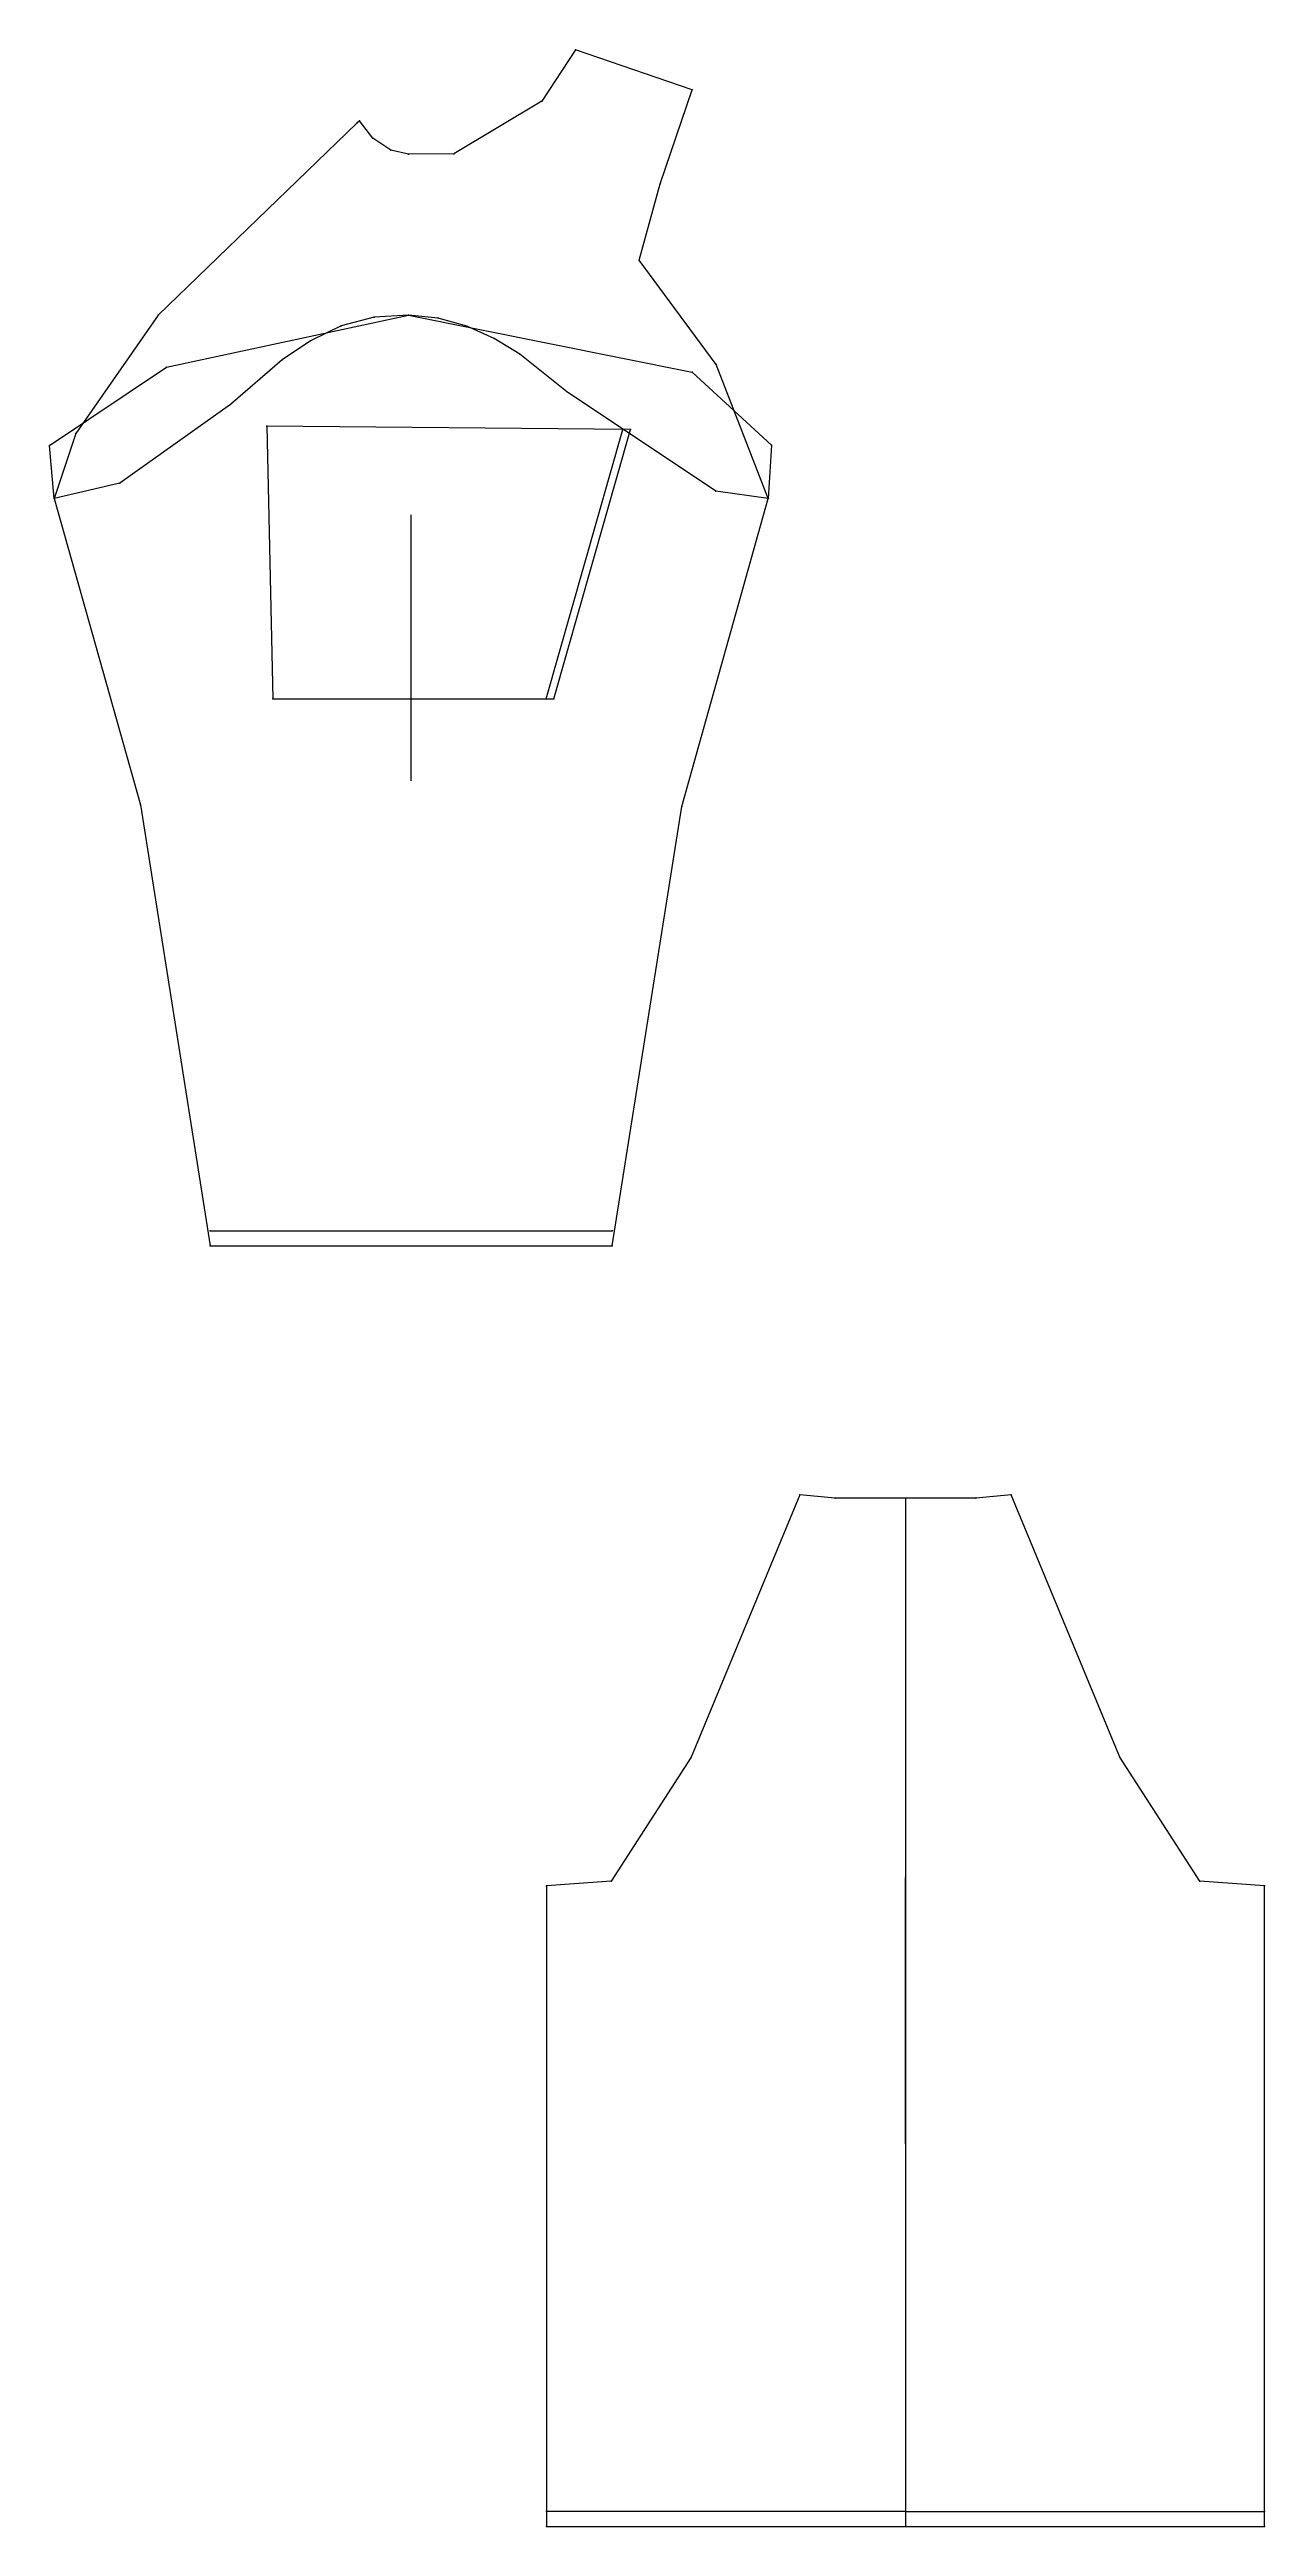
# Model space of a CAD drawing. Extents: x -1240 to 1049, y 0 to 2611.
# Drawn here: x -1240 to -418, y 937 to 2611 of the extents above; entities that cross this region are included whole.
import ezdxf

# ---------------------------------------------------------------- set-up
doc = ezdxf.new("R2010")
doc.units = 0

# ---------------------------------------------------------------- blocks, each defined once
blk = doc.blocks.new('Pattern_4621378_M')
at = {"layer": '1'}
blk.add_lwpolyline([(-1030.748291, 2563.084229), (-1032.559326, 2561.427002), (-1166.982178, 2431.68457), (-1222.623535, 2351.612061), (-1237.190308, 2307.742676), (-1178.894043, 2100.724609), (-1131.668457, 1802.529785), (-859.86377, 1802.529785), (-812.830017, 2099.443359), (-754.341797, 2307.742676), (-789.548096, 2398.205811), (-841.566223, 2468.907715), (-827.376404, 2520.450439), (-805.72998, 2584.091064), (-884.781433, 2610.979248), (-907.578979, 2576.418945), (-966.95575, 2540.800537), (-997.614502, 2540.508545), (-1009.47937, 2543.269043), (-1021.780823, 2551.303955)], close=True, dxfattribs=at)
at = {"layer": '14'}
blk.add_lwpolyline([(-1030.748291, 2563.084229), (-1032.559326, 2561.427002), (-1166.982178, 2431.68457), (-1222.623535, 2351.612061), (-1237.190308, 2307.742676), (-1178.894043, 2100.724609), (-1131.668457, 1802.529785), (-859.86377, 1802.529785), (-812.830017, 2099.443359), (-754.341797, 2307.742676), (-789.548096, 2398.205811), (-841.566223, 2468.907715), (-827.376404, 2520.450439), (-805.72998, 2584.091064), (-884.781433, 2610.979248), (-907.578979, 2576.418945), (-966.95575, 2540.800537), (-997.614502, 2540.508545), (-1009.47937, 2543.269043), (-1021.780823, 2551.303955)], close=True, dxfattribs=at)
at = {"layer": '2'}
for p in [(-884.781433, 2610.979248), (-884.781433, 2610.979248), (-884.781433, 2610.979248), (-884.781433, 2610.979248), (-805.72998, 2584.091064), (-805.72998, 2584.091064), (-805.72998, 2584.091064), (-805.72998, 2584.091064), (-1030.748291, 2563.084229), (-1030.748291, 2563.084229), (-1030.748291, 2563.084229), (-1030.748291, 2563.084229), (-827.376404, 2520.450439), (-827.376404, 2520.450439), (-827.376404, 2520.450439), (-827.376404, 2520.450439), (-997.716431, 2431.68457), (-997.716431, 2431.68457), (-997.716309, 2431.68457), (-997.716309, 2431.68457), (-997.716309, 2431.68457), (-997.716309, 2431.68457), (-997.716248, 2431.68457), (-997.716248, 2431.68457), (-1093.315796, 2356.602295), (-1093.315796, 2356.602295), (-852.800354, 2354.454346), (-852.800354, 2354.454346), (-847.615723, 2354.407959), (-847.615723, 2354.407959), (-1237.19043, 2307.742676), (-1237.19043, 2307.742676), (-1237.190308, 2307.74292), (-1237.190308, 2307.74292), (-1237.190308, 2307.742676), (-1237.190308, 2307.742676), (-1237.190308, 2307.742676), (-1237.190308, 2307.742676), (-754.341858, 2307.742676), (-754.341858, 2307.742676), (-754.341797, 2307.742676), (-754.341797, 2307.742676), (-754.341797, 2307.742676), (-754.341797, 2307.742676), (-754.341797, 2307.742676), (-754.341797, 2307.742676), (-1089.477051, 2172.320801), (-1089.477051, 2172.320801), (-904.534363, 2172.320801), (-904.534363, 2172.320801), (-899.336548, 2172.320801), (-899.336548, 2172.320801), (-1131.668457, 1812.529785), (-1131.668457, 1812.529785), (-859.86377, 1812.529785), (-859.86377, 1812.529785), (-1131.668457, 1802.529785), (-1131.668457, 1802.529785), (-1131.668457, 1802.529785), (-1131.668457, 1802.529785), (-859.86377, 1802.529785), (-859.86377, 1802.529785), (-859.86377, 1802.529785), (-859.86377, 1802.529785)]:
    blk.add_point(p, dxfattribs=at)
at = {"layer": '3'}
for p in [(-907.578979, 2576.418945), (-907.578979, 2576.418945), (-907.578979, 2576.418945), (-907.578979, 2576.418945), (-1032.559326, 2561.427002), (-1032.559326, 2561.427002), (-1032.559326, 2561.427002), (-1032.559326, 2561.427002), (-1021.780823, 2551.303955), (-1021.780823, 2551.303955), (-1021.780823, 2551.303955), (-1021.780823, 2551.303955), (-1009.47937, 2543.269043), (-1009.47937, 2543.269043), (-1009.47937, 2543.269043), (-1009.47937, 2543.269043), (-997.614502, 2540.508545), (-997.614502, 2540.508545), (-997.614502, 2540.508545), (-997.614502, 2540.508545), (-966.95575, 2540.800537), (-966.95575, 2540.800537), (-966.95575, 2540.800537), (-966.95575, 2540.800537), (-841.566223, 2468.907715), (-841.566223, 2468.907715), (-841.566223, 2468.907715), (-841.566223, 2468.907715), (-1166.982178, 2431.68457), (-1166.982178, 2431.68457), (-1166.982178, 2431.68457), (-1166.982178, 2431.68457), (-1020.738159, 2430.218506), (-1020.738159, 2430.218506), (-977.597595, 2429.562988), (-977.597595, 2429.562988), (-1063.837158, 2414.391846), (-1063.837158, 2414.391846), (-1043.059082, 2424.418457), (-1043.059082, 2424.418457), (-958.083374, 2424.232422), (-958.083374, 2424.232422), (-939.665649, 2415.852783), (-939.665649, 2415.852783), (-1161.328979, 2396.407471), (-1161.328979, 2396.407471), (-1082.958008, 2401.456299), (-1082.958008, 2401.456299), (-922.439453, 2405.226562), (-922.439453, 2405.226562), (-789.548096, 2398.205811), (-789.548096, 2398.205811), (-789.548096, 2398.205811), (-789.548096, 2398.205811), (-890.677307, 2380.128662), (-890.677307, 2380.128662), (-805.78186, 2393.059814), (-805.78186, 2393.059814), (-1117.949585, 2371.3125), (-1117.949585, 2371.3125), (-1222.623535, 2351.612061), (-1222.623535, 2351.612061), (-1222.623535, 2351.612061), (-1222.623535, 2351.612061), (-1240.366699, 2343.515381), (-1240.366699, 2343.515381), (-752.219116, 2343.873047), (-752.219116, 2343.873047), (-1192.797607, 2318.069824), (-1192.797607, 2318.069824), (-789.816956, 2312.608398), (-789.816956, 2312.608398), (-1178.894043, 2100.724609), (-1178.894043, 2100.724609), (-1178.894043, 2100.724609), (-1178.894043, 2100.724609), (-812.830017, 2099.443359), (-812.830017, 2099.443359), (-812.830017, 2099.443359), (-812.830017, 2099.443359)]:
    blk.add_point(p, dxfattribs=at)
at = {"layer": '7'}
blk.add_line((-995.766052, 2116.754395), (-995.766052, 2296.754395), dxfattribs=at)
at = {"layer": '8'}
for points in [[(-1237.190308, 2307.74292), (-1240.366699, 2343.515381), (-1161.328979, 2396.407471), (-997.716309, 2431.68457)], [(-997.716431, 2431.68457), (-1020.738159, 2430.218506), (-1043.059082, 2424.418457), (-1063.837158, 2414.391846), (-1082.958008, 2401.456299), (-1117.949585, 2371.3125), (-1192.797607, 2318.069824), (-1237.19043, 2307.742676)], [(-754.341858, 2307.742676), (-789.816956, 2312.608398), (-890.677307, 2380.128662), (-922.439453, 2405.226562), (-939.665649, 2415.852783), (-958.083374, 2424.232422), (-977.597595, 2429.562988), (-997.716309, 2431.68457)], [(-997.716248, 2431.68457), (-805.78186, 2393.059814), (-752.219116, 2343.873047), (-754.341797, 2307.742676)], [(-904.534363, 2172.320801), (-852.800354, 2354.454346)], [(-1131.668457, 1812.529785), (-859.86377, 1812.529785)]]:
    blk.add_lwpolyline(points, dxfattribs=at)
blk.add_lwpolyline([(-847.615723, 2354.407959), (-1093.315796, 2356.602295), (-1089.477051, 2172.320801), (-899.336548, 2172.320801)], close=True, dxfattribs=at)
at = {"layer": '84'}
blk.add_lwpolyline([(-1030.748291, 2563.084229), (-1032.559326, 2561.427002), (-1166.982178, 2431.68457), (-1222.623535, 2351.612061), (-1237.190308, 2307.742676), (-1237.190308, 2307.742676), (-1178.894043, 2100.724609), (-1131.668457, 1802.529785), (-1131.668457, 1802.529785), (-859.86377, 1802.529785), (-859.86377, 1802.529785), (-812.830017, 2099.443359), (-754.341797, 2307.742676), (-754.341797, 2307.742676), (-789.548096, 2398.205811), (-841.566223, 2468.907715), (-827.376404, 2520.450439), (-827.376404, 2520.450439), (-805.72998, 2584.091064), (-805.72998, 2584.091064), (-884.781433, 2610.979248), (-884.781433, 2610.979248), (-907.578979, 2576.418945), (-966.95575, 2540.800537), (-997.614502, 2540.508545), (-1009.47937, 2543.269043), (-1021.780823, 2551.303955), (-1030.748291, 2563.084229)], close=True, dxfattribs=at)
at = {"layer": '85'}
for points in [[(-1237.190308, 2307.74292), (-1240.366699, 2343.515381), (-1161.328979, 2396.407471), (-997.716309, 2431.68457), (-997.716309, 2431.68457)], [(-997.716431, 2431.68457), (-1020.738159, 2430.218506), (-1043.059082, 2424.418457), (-1063.837158, 2414.391846), (-1082.958008, 2401.456299), (-1117.949585, 2371.3125), (-1192.797607, 2318.069824), (-1237.19043, 2307.742676), (-1237.19043, 2307.742676)], [(-754.341858, 2307.742676), (-789.816956, 2312.608398), (-890.677307, 2380.128662), (-922.439453, 2405.226562), (-939.665649, 2415.852783), (-958.083374, 2424.232422), (-977.597595, 2429.562988), (-997.716309, 2431.68457), (-997.716309, 2431.68457)], [(-997.716248, 2431.68457), (-805.78186, 2393.059814), (-752.219116, 2343.873047), (-754.341797, 2307.742676), (-754.341797, 2307.742676)], [(-904.534363, 2172.320801), (-852.800354, 2354.454346), (-852.800354, 2354.454346)], [(-1131.668457, 1812.529785), (-859.86377, 1812.529785), (-859.86377, 1812.529785)]]:
    blk.add_lwpolyline(points, dxfattribs=at)
blk.add_lwpolyline([(-847.615723, 2354.407959), (-1093.315796, 2356.602295), (-1093.315796, 2356.602295), (-1089.477051, 2172.320801), (-1089.477051, 2172.320801), (-899.336548, 2172.320801), (-899.336548, 2172.320801), (-847.615723, 2354.407959)], close=True, dxfattribs=at)
at = {"layer": '87'}
blk.add_lwpolyline([(-1030.748291, 2563.084229), (-1032.559326, 2561.427002), (-1166.982178, 2431.68457), (-1222.623535, 2351.612061), (-1237.190308, 2307.742676), (-1237.190308, 2307.742676), (-1178.894043, 2100.724609), (-1131.668457, 1802.529785), (-1131.668457, 1802.529785), (-859.86377, 1802.529785), (-859.86377, 1802.529785), (-812.830017, 2099.443359), (-754.341797, 2307.742676), (-754.341797, 2307.742676), (-789.548096, 2398.205811), (-841.566223, 2468.907715), (-827.376404, 2520.450439), (-827.376404, 2520.450439), (-805.72998, 2584.091064), (-805.72998, 2584.091064), (-884.781433, 2610.979248), (-884.781433, 2610.979248), (-907.578979, 2576.418945), (-966.95575, 2540.800537), (-997.614502, 2540.508545), (-1009.47937, 2543.269043), (-1021.780823, 2551.303955), (-1030.748291, 2563.084229)], close=True, dxfattribs=at)
at = {"layer": '1'}
for s, p in [('# 281', (-884.781433, 2610.979248)), ('# 280', (-805.72998, 2584.091064)), ('# 274', (-1030.748291, 2563.084229)), ('# 279', (-827.376404, 2520.450439)), ('# 275', (-1237.190308, 2307.742676)), ('# 278', (-754.341797, 2307.742676)), ('# 276', (-1131.668457, 1802.529785)), ('# 277', (-859.86377, 1802.529785))]:
    blk.add_text(s, height=0.25, dxfattribs=at).set_placement(p)
at = {"layer": '14'}
for s, p in [('# 281', (-884.781433, 2610.979248)), ('# 280', (-805.72998, 2584.091064)), ('# 274', (-1030.748291, 2563.084229)), ('# 279', (-827.376404, 2520.450439)), ('# 275', (-1237.190308, 2307.742676)), ('# 278', (-754.341797, 2307.742676)), ('# 276', (-1131.668457, 1802.529785)), ('# 277', (-859.86377, 1802.529785))]:
    blk.add_text(s, height=0.25, dxfattribs=at).set_placement(p)
at = {"layer": '8'}
for s, p in [('# 252', (-997.716431, 2431.68457)), ('# 245', (-997.716309, 2431.68457)), ('# 241', (-997.716309, 2431.68457)), ('# 232', (-997.716248, 2431.68457)), ('# 257', (-1093.315796, 2356.602295)), ('# 255', (-852.800354, 2354.454346)), ('# 256', (-847.615723, 2354.407959)), ('# 253', (-1237.19043, 2307.742676)), ('# 244', (-1237.190308, 2307.74292)), ('# 240', (-754.341858, 2307.742676)), ('# 233', (-754.341797, 2307.742676)), ('# 258', (-1089.477051, 2172.320801)), ('# 254', (-904.534363, 2172.320801)), ('# 259', (-899.336548, 2172.320801)), ('# 260', (-1131.668457, 1812.529785)), ('# 261', (-859.86377, 1812.529785))]:
    blk.add_text(s, height=0.25, dxfattribs=at).set_placement(p)
at = {"layer": '85'}
for s, p in [('# 245', (-997.716309, 2431.68457)), ('# 241', (-997.716309, 2431.68457)), ('# 255', (-852.800354, 2354.454346)), ('# 253', (-1237.19043, 2307.742676)), ('# 233', (-754.341797, 2307.742676)), ('# 261', (-859.86377, 1812.529785))]:
    blk.add_text(s, height=0.25, dxfattribs=at).set_placement(p)
blk = doc.blocks.new('Pattern_4025563_M')
at = {"layer": '1'}
blk.add_lwpolyline([(-661.535767, 936.70752), (-418.781982, 936.707642), (-418.782104, 1369.729858), (-462.517181, 1372.974854), (-516.602783, 1456.690552), (-590.138977, 1634.123657), (-613.936523, 1631.810791), (-661.535767, 1631.969116), (-709.135254, 1631.810913), (-732.932861, 1634.123657), (-806.468872, 1456.690552), (-860.554443, 1372.974854), (-904.289673, 1369.729858), (-904.289612, 936.70752)], close=True, dxfattribs=at)
at = {"layer": '14'}
blk.add_lwpolyline([(-661.535767, 936.70752), (-418.781982, 936.707642), (-418.782104, 1369.729858), (-462.517181, 1372.974854), (-516.602783, 1456.690552), (-590.138977, 1634.123657), (-613.936523, 1631.810791), (-661.535767, 1631.969116), (-709.135254, 1631.810913), (-732.932861, 1634.123657), (-806.468872, 1456.690552), (-860.554443, 1372.974854), (-904.289673, 1369.729858), (-904.289612, 936.70752)], close=True, dxfattribs=at)
at = {"layer": '2'}
for p in [(-732.932861, 1634.123657), (-732.932861, 1634.123657), (-732.932861, 1634.123657), (-732.932861, 1634.123657), (-661.535889, 1631.969116), (-661.535889, 1631.969116), (-661.535767, 1631.969116), (-661.535767, 1631.969116), (-661.535767, 1631.969116), (-661.535767, 1631.969116), (-661.535645, 1631.969116), (-661.535645, 1631.969116), (-590.138977, 1634.123657), (-590.138977, 1634.123657), (-590.138977, 1634.123657), (-590.138977, 1634.123657), (-904.289673, 1369.729858), (-904.289673, 1369.729858), (-904.289673, 1369.729858), (-904.289673, 1369.729858), (-418.782104, 1369.729858), (-418.782104, 1369.729858), (-418.782104, 1369.729858), (-418.782104, 1369.729858), (-904.289551, 946.707642), (-904.289551, 946.707642), (-661.535767, 946.70752), (-661.535767, 946.70752), (-661.535767, 946.70752), (-661.535767, 946.70752), (-418.781982, 946.707642), (-418.781982, 946.707642), (-904.289612, 936.70752), (-904.289612, 936.70752), (-904.289612, 936.70752), (-904.289612, 936.70752), (-661.535828, 936.707642), (-661.535828, 936.707642), (-661.535767, 936.70752), (-661.535767, 936.70752), (-661.535767, 936.70752), (-661.535767, 936.70752), (-661.535706, 936.707642), (-661.535706, 936.707642), (-418.781982, 936.707642), (-418.781982, 936.707642), (-418.781982, 936.707642), (-418.781982, 936.707642)]:
    blk.add_point(p, dxfattribs=at)
at = {"layer": '3'}
for p in [(-709.135254, 1631.810913), (-709.135254, 1631.810913), (-709.135254, 1631.810913), (-709.135254, 1631.810913), (-613.936523, 1631.810791), (-613.936523, 1631.810791), (-613.936523, 1631.810791), (-613.936523, 1631.810791), (-806.468872, 1456.690552), (-806.468872, 1456.690552), (-806.468872, 1456.690552), (-806.468872, 1456.690552), (-516.602783, 1456.690552), (-516.602783, 1456.690552), (-516.602783, 1456.690552), (-516.602783, 1456.690552), (-860.554443, 1372.974854), (-860.554443, 1372.974854), (-860.554443, 1372.974854), (-860.554443, 1372.974854), (-462.517181, 1372.974854), (-462.517181, 1372.974854), (-462.517181, 1372.974854), (-462.517181, 1372.974854)]:
    blk.add_point(p, dxfattribs=at)
at = {"layer": '7'}
blk.add_line((-661.535828, 1195.415527), (-661.535828, 1375.415527), dxfattribs=at)
at = {"layer": '8'}
for points in [[(-661.535889, 1631.969116), (-661.535828, 936.707642)], [(-661.535645, 1631.969116), (-661.535706, 936.707642)], [(-661.535767, 946.70752), (-904.289551, 946.707642)], [(-661.535767, 946.70752), (-418.781982, 946.707642)]]:
    blk.add_lwpolyline(points, dxfattribs=at)
at = {"layer": '84'}
blk.add_lwpolyline([(-661.535767, 936.70752), (-418.781982, 936.707642), (-418.781982, 936.707642), (-418.782104, 1369.729858), (-418.782104, 1369.729858), (-462.517181, 1372.974854), (-516.602783, 1456.690552), (-590.138977, 1634.123657), (-590.138977, 1634.123657), (-613.936523, 1631.810791), (-661.535767, 1631.969116), (-661.535767, 1631.969116), (-709.135254, 1631.810913), (-732.932861, 1634.123657), (-732.932861, 1634.123657), (-806.468872, 1456.690552), (-860.554443, 1372.974854), (-904.289673, 1369.729858), (-904.289673, 1369.729858), (-904.289612, 936.70752), (-904.289612, 936.70752), (-661.535767, 936.70752)], close=True, dxfattribs=at)
at = {"layer": '85'}
for points in [[(-661.535889, 1631.969116), (-661.535828, 936.707642), (-661.535828, 936.707642)], [(-661.535645, 1631.969116), (-661.535706, 936.707642), (-661.535706, 936.707642)], [(-661.535767, 946.70752), (-904.289551, 946.707642), (-904.289551, 946.707642)], [(-661.535767, 946.70752), (-418.781982, 946.707642), (-418.781982, 946.707642)]]:
    blk.add_lwpolyline(points, dxfattribs=at)
at = {"layer": '87'}
blk.add_lwpolyline([(-661.535767, 936.70752), (-418.781982, 936.707642), (-418.781982, 936.707642), (-418.782104, 1369.729858), (-418.782104, 1369.729858), (-462.517181, 1372.974854), (-516.602783, 1456.690552), (-590.138977, 1634.123657), (-590.138977, 1634.123657), (-613.936523, 1631.810791), (-661.535767, 1631.969116), (-661.535767, 1631.969116), (-709.135254, 1631.810913), (-732.932861, 1634.123657), (-732.932861, 1634.123657), (-806.468872, 1456.690552), (-860.554443, 1372.974854), (-904.289673, 1369.729858), (-904.289673, 1369.729858), (-904.289612, 936.70752), (-904.289612, 936.70752), (-661.535767, 936.70752)], close=True, dxfattribs=at)
at = {"layer": '1'}
for s, p in [('# 37', (-732.932861, 1634.123657)), ('# 36', (-661.535767, 1631.969116)), ('# 35', (-590.138977, 1634.123657)), ('# 38', (-904.289673, 1369.729858)), ('# 34', (-418.782104, 1369.729858)), ('# 39', (-904.289612, 936.70752)), ('# 32', (-661.535767, 936.70752)), ('# 33', (-418.781982, 936.707642))]:
    blk.add_text(s, height=0.25, dxfattribs=at).set_placement(p)
at = {"layer": '14'}
for s, p in [('# 37', (-732.932861, 1634.123657)), ('# 36', (-661.535767, 1631.969116)), ('# 35', (-590.138977, 1634.123657)), ('# 38', (-904.289673, 1369.729858)), ('# 34', (-418.782104, 1369.729858)), ('# 39', (-904.289612, 936.70752)), ('# 32', (-661.535767, 936.70752)), ('# 33', (-418.781982, 936.707642))]:
    blk.add_text(s, height=0.25, dxfattribs=at).set_placement(p)
at = {"layer": '8'}
for s, p in [('# 20', (-661.535889, 1631.969116)), ('# 18', (-661.535645, 1631.969116)), ('# 23', (-904.289551, 946.707642)), ('# 24', (-661.535767, 946.70752)), ('# 22', (-661.535767, 946.70752)), ('# 25', (-418.781982, 946.707642)), ('# 21', (-661.535828, 936.707642)), ('# 19', (-661.535706, 936.707642))]:
    blk.add_text(s, height=0.25, dxfattribs=at).set_placement(p)
at = {"layer": '85'}
for s, p in [('# 23', (-904.289551, 946.707642)), ('# 25', (-418.781982, 946.707642)), ('# 21', (-661.535828, 936.707642)), ('# 19', (-661.535706, 936.707642))]:
    blk.add_text(s, height=0.25, dxfattribs=at).set_placement(p)

msp = doc.modelspace()

# ---------------------------------------------------------------- block references
at = {"layer": '1'}
for name in ['Pattern_4621378_M', 'Pattern_4025563_M']:
    msp.add_blockref(name, (0, 0), dxfattribs=at)

doc.saveas('drawing.dxf')
